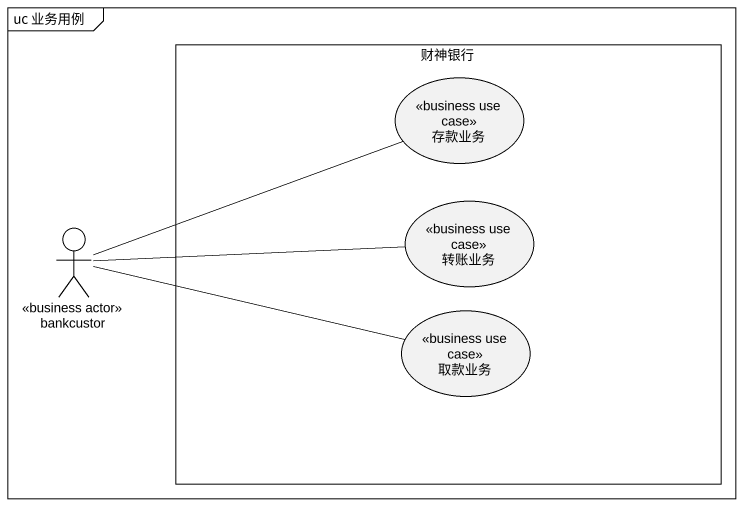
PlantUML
@startuml
mainframe uc 业务用例
rectangle 财神银行 {
  usecase 存款业务 <<business use case>>
  usecase 转账业务 <<business use case>>
  usecase 取款业务 <<business use case>>
}
actor bankcustor <<business actor>>
bankcustor -right- 存款业务
bankcustor -right- 转账业务
bankcustor -right- 取款业务
@enduml
